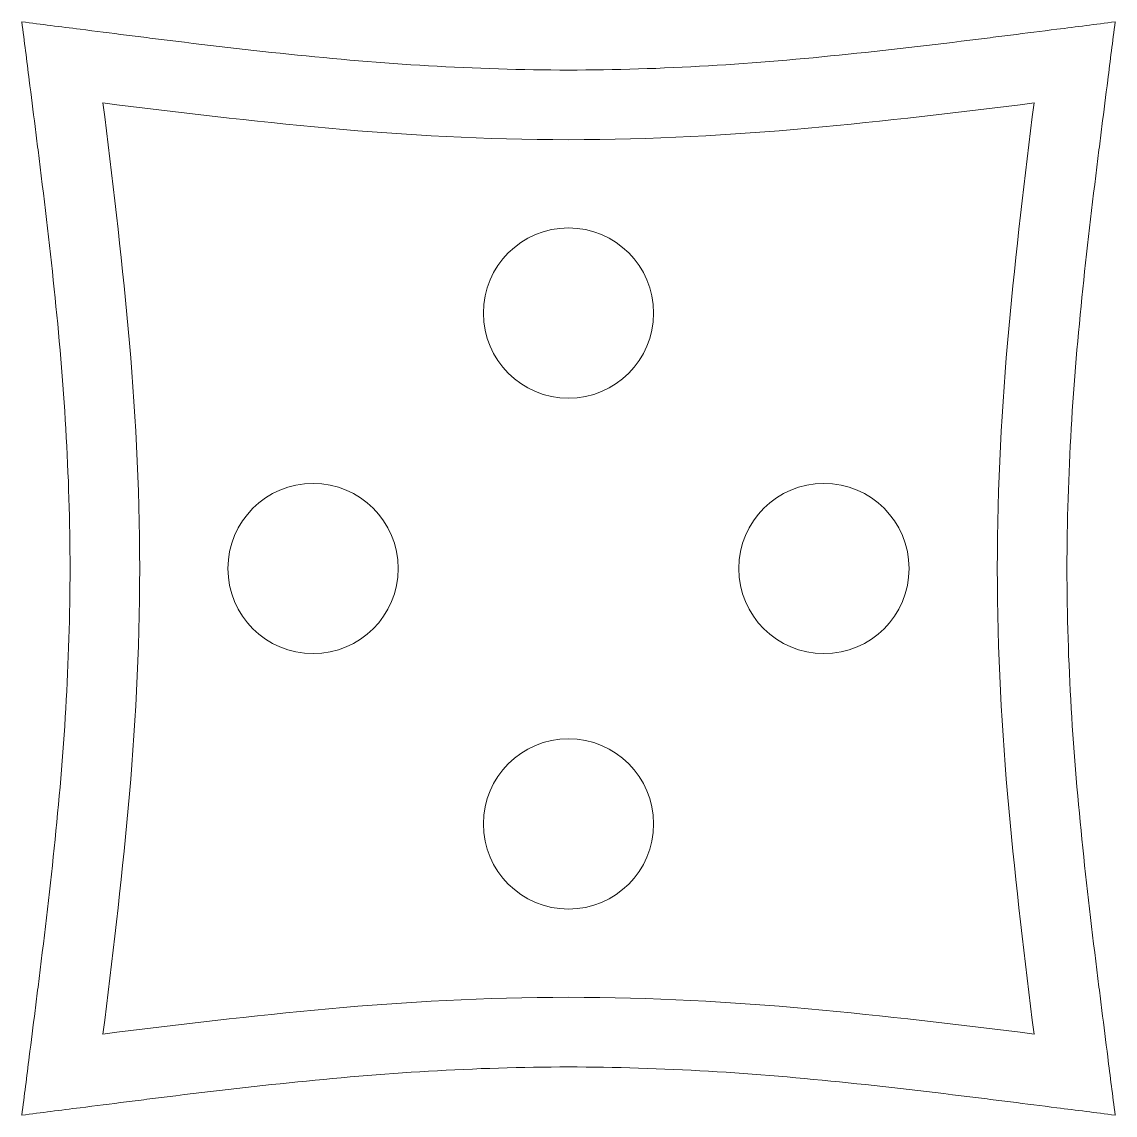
# Model space of a CAD drawing. Header units: millimetres. Extents: x 225.6 to 321.9, y 532.5 to 628.8.
import ezdxf

# ---------------------------------------------------------------- set-up
doc = ezdxf.new("R2010")
doc.units = ezdxf.units.MM

msp = doc.modelspace()

# ---------------------------------------------------------------- linework, layer by layer
at = {"color": 7, "linetype": 'Continuous', "lineweight": 18}
for centre in [(273.773, 603.109), (251.273, 580.609), (296.273, 580.609), (273.773, 558.109)]:
    msp.add_circle(centre, 7.5, dxfattribs=at)
at = {"color": 5, "linetype": 'Continuous', "lineweight": 0}
for points, knots in [([(225.625, 628.757), (227.329, 628.541), (230.401, 628.152), (234.16, 627.676), (240.28, 626.906), (249.131, 625.839), (261.429, 624.78), (273.765, 624.382), (286.103, 624.779), (298.4, 625.837), (307.256, 626.905), (313.381, 627.676), (317.139, 628.151), (320.215, 628.541), (321.921, 628.757)], [0, 0, 0, 0, 0.053545, 0.095944, 0.11732, 0.244849, 0.3724, 0.499974, 0.627387, 0.754984, 0.882604, 0.904019, 0.946417, 1, 1, 1, 1]), ([(225.625, 532.462), (225.841, 534.165), (226.23, 537.238), (226.706, 540.997), (227.476, 547.117), (228.543, 555.968), (229.602, 568.265), (230, 580.602), (229.603, 592.94), (228.545, 605.236), (227.477, 614.093), (226.706, 620.217), (226.231, 623.976), (225.841, 627.051), (225.625, 628.757)], [0, 0, 0, 0, 0.053545, 0.095944, 0.11732, 0.244849, 0.3724, 0.499974, 0.627387, 0.754984, 0.882604, 0.904019, 0.946417, 1, 1, 1, 1]), ([(321.921, 628.757), (321.704, 627.054), (321.315, 623.981), (320.84, 620.222), (320.07, 614.102), (319.002, 605.251), (317.943, 592.954), (317.546, 580.617), (317.942, 568.279), (319.001, 555.983), (320.069, 547.126), (320.839, 541.002), (321.314, 537.243), (321.704, 534.168), (321.921, 532.462)], [0, 0, 0, 0, 0.053545, 0.095944, 0.11732, 0.244849, 0.3724, 0.499974, 0.627387, 0.754984, 0.882604, 0.904019, 0.946417, 1, 1, 1, 1]), ([(232.769, 621.614), (245.898, 619.997), (259.027, 618.381), (288.518, 618.381), (301.648, 619.997), (314.777, 621.614)], [0, 0, 0, 0, 0.5, 0.5, 1, 1, 1, 1]), ([(232.769, 539.605), (234.385, 552.734), (236.001, 565.864), (236.001, 595.355), (234.385, 608.484), (232.769, 621.614)], [0, 0, 0, 0, 0.5, 0.5, 1, 1, 1, 1]), ([(314.777, 621.614), (313.161, 608.484), (311.544, 595.355), (311.544, 565.864), (313.161, 552.734), (314.777, 539.605)], [0, 0, 0, 0, 0.5, 0.5, 1, 1, 1, 1]), ([(314.777, 539.605), (301.648, 541.222), (288.518, 542.838), (259.027, 542.838), (245.898, 541.222), (232.769, 539.605)], [0, 0, 0, 0, 0.5, 0.5, 1, 1, 1, 1]), ([(321.921, 532.462), (320.217, 532.678), (317.144, 533.067), (313.385, 533.542), (307.265, 534.312), (298.414, 535.38), (286.117, 536.439), (273.78, 536.837), (261.443, 536.44), (249.146, 535.381), (240.289, 534.314), (234.165, 533.543), (230.406, 533.068), (227.331, 532.678), (225.625, 532.462)], [0, 0, 0, 0, 0.053545, 0.095944, 0.11732, 0.244849, 0.3724, 0.499974, 0.627387, 0.754984, 0.882604, 0.904019, 0.946417, 1, 1, 1, 1])]:
    msp.add_open_spline(points, degree=3, knots=knots, dxfattribs=at)

doc.saveas('drawing.dxf')
